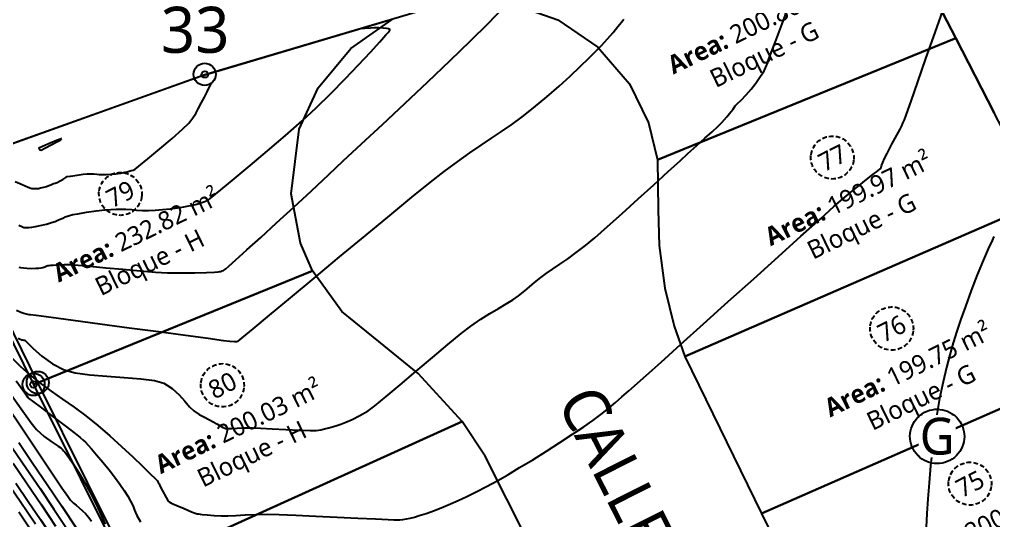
# Model space of a CAD drawing. Header units: millimetres. Extents: x 589115 to 589956, y 1306773 to 1307394.
# Drawn here: x 589259.6 to 589312.5, y 1307099 to 1307126.1 of the extents above; entities that cross this region are included whole.
import ezdxf
from ezdxf.enums import TextEntityAlignment as Align

# ---------------------------------------------------------------- set-up
doc = ezdxf.new("R2010")
doc.units = ezdxf.units.MM
doc.linetypes.add('DASHED2', pattern=[0.375, 0.25, -0.125])
doc.layers.add('_BLOQUES', color=9, linetype='Continuous', lineweight=20)
doc.layers.add('_TEXTO', color=3, linetype='Continuous', lineweight=25)
for name, color, linetype in [('_BREAKLINES CORRIDOR', 7, 'Continuous'), ('C-PROP-LINE', 230, 'Continuous'), ('C-PROP-TEXT', 255, 'Continuous'), ('C-TOPO-MAJR', 9, 'Continuous'), ('C-TOPO-MINR', 8, 'Continuous'), ('CIRCULO', 1, 'Continuous'), ('Perimetro', 7, 'Continuous')]:
    doc.layers.add(name, color=color, linetype=linetype)
doc.styles.add('ST - ETIQUETAS', font='', dxfattribs={"height": 2.5})
doc.styles.get("Standard").update_dxf_attribs({"font": 'simplex.shx'})
doc.styles.get('ST - ETIQUETAS').set_extended_font_data('Roboto Thin')

msp = doc.modelspace()

# ---------------------------------------------------------------- linework, layer by layer
at = {"layer": '_BLOQUES', "flags": 128}
for points in [[(589332.078, 1307083.28), (589305.547, 1307134.548), (589288.789, 1307128.797), (589283.168, 1307127.131), (589286.343, 1307126.992), (589288.827, 1307126.129), (589290.998, 1307124.646), (589292.71, 1307122.65), (589293.751, 1307120.539), (589294.239, 1307118.519), (589294.274, 1307115.803), (589294.322, 1307113.868), (589294.627, 1307111.566), (589295.139, 1307109.501), (589295.718, 1307107.858), (589299.881, 1307099.326), (589304.065, 1307090.883), (589312.399, 1307074.065), (589332.078, 1307083.28)], [(589279.828, 1307126.141), (589277.574, 1307124.575), (589275.806, 1307122.432), (589274.783, 1307120.185), (589274.34, 1307116.679), (589274.851, 1307114.003), (589275.499, 1307112.5), (589277.1, 1307110.286), (589279.102, 1307108.658), (589281.246, 1307106.935), (589283.621, 1307104.316), (589284.879, 1307102.445), (589288.388, 1307095.492), (589301.529, 1307068.974), (589283.323, 1307060.448), (589278.657, 1307069.305), (589271.969, 1307083.744), (589267.79, 1307091.697), (589265.757, 1307095.473), (589257.648, 1307111.778), (589254.964, 1307117.894), (589269.42, 1307123.056), (589279.828, 1307126.141)]]:
    msp.add_lwpolyline(points, dxfattribs=at)
at = {"layer": '_BREAKLINES CORRIDOR', "flags": 128}
msp.add_lwpolyline([(589283.168, 1307127.131), (589286.343, 1307126.992), (589288.827, 1307126.129), (589290.998, 1307124.646), (589292.71, 1307122.65), (589293.751, 1307120.539), (589294.239, 1307118.519), (589294.274, 1307115.803), (589294.322, 1307113.868), (589294.627, 1307111.566), (589295.139, 1307109.501), (589295.718, 1307107.858), (589299.881, 1307099.326), (589312.399, 1307074.065), (589312.842, 1307074.272)], dxfattribs=at)
at = {"layer": 'C-PROP-LINE', "color": 4, "linetype": 'Continuous', "lineweight": 25}
for points in [[(589325.964, 1307141.007, 0), (589307.153, 1307135.099, 0), (589305.547, 1307134.548, 0), (589310.425, 1307125.121, 0), (589312.518, 1307121.078, 0)], [(589305.547, 1307134.548, 0), (589288.79, 1307128.797, 0), (589283.168, 1307127.131, 0), (589286.343, 1307126.992, 0), (589288.827, 1307126.129, 0), (589290.998, 1307124.646, 0), (589292.71, 1307122.65, 0), (589293.751, 1307120.539, 0), (589294.239, 1307118.519, 0), (589310.425, 1307125.121, 0), (589305.547, 1307134.548, 0)], [(589312.518, 1307121.078, 0), (589310.425, 1307125.121, 0), (589305.547, 1307134.548, 0), (589288.789, 1307128.797, 0), (589283.168, 1307127.131, 0), (589286.343, 1307126.992, 0), (589288.827, 1307126.129, 0), (589290.998, 1307124.646, 0), (589292.71, 1307122.65, 0), (589293.751, 1307120.539, 0), (589294.239, 1307118.519, 0), (589294.274, 1307115.803, 0), (589294.322, 1307113.868, 0), (589294.627, 1307111.566, 0), (589295.139, 1307109.501, 0), (589295.718, 1307107.858, 0), (589299.881, 1307099.326, 0), (589304.065, 1307090.883, 0), (589308.271, 1307082.395, 0), (589312.399, 1307074.065, 0), (589332.078, 1307083.28, 0)], [(589274.783, 1307120.185, 0), (589275.806, 1307122.432, 0), (589277.574, 1307124.575, 0), (589279.828, 1307126.141, 0), (589269.42, 1307123.056, 0), (589254.964, 1307117.894, 0), (589257.648, 1307111.778, 0), (589260.356, 1307106.334, 0), (589275.499, 1307112.5, 0), (589274.851, 1307114.003, 0), (589274.34, 1307116.679, 0), (589274.783, 1307120.185, 0)], [(589312.518, 1307121.078, 0), (589310.425, 1307125.121, 0), (589294.239, 1307118.519, 0), (589294.274, 1307115.803, 0), (589294.322, 1307113.868, 0), (589294.627, 1307111.566, 0), (589295.139, 1307109.501, 0), (589295.718, 1307107.858, 0), (589315.018, 1307116.246, 0), (589312.518, 1307121.078, 0)], [(589319.348, 1307107.879, 0), (589315.018, 1307116.246, 0), (589295.718, 1307107.858, 0), (589299.881, 1307099.326, 0), (589319.348, 1307107.879, 0)], [(589281.246, 1307106.935, 0), (589279.102, 1307108.658, 0), (589277.1, 1307110.286, 0), (589275.499, 1307112.5, 0), (589260.356, 1307106.334, 0), (589265.45, 1307096.089, 0), (589283.621, 1307104.316, 0), (589281.246, 1307106.935, 0)], [(589319.348, 1307107.879, 0), (589299.881, 1307099.326, 0), (589304.065, 1307090.883, 0), (589323.643, 1307099.579, 0), (589319.348, 1307107.879, 0)], [(589288.393, 1307095.482, 0), (589284.879, 1307102.445, 0), (589283.621, 1307104.316, 0), (589265.45, 1307096.089, 0), (589265.757, 1307095.473, 0), (589267.79, 1307091.697, 0), (589270.077, 1307087.344, 0), (589288.393, 1307095.482, 0)]]:
    msp.add_polyline3d(points, dxfattribs=at)
at = {"layer": 'C-PROP-TEXT', "color": 12, "linetype": 'DASHED2', "lineweight": 25, "extrusion": (0, 0, -1)}
for centre, radius, start, end in [((-589303.724, 1307118.649), 1.165, 7.1851, 187.1851), ((-589303.724, 1307118.649), 1.165, 187.1851, 7.1851), ((-589265.07, 1307116.675), 1.163, 7.2577, 187.2577), ((-589265.07, 1307116.675), 1.163, 187.2577, 7.2577), ((-589306.95, 1307109.368), 1.173, 6.8497, 186.8497), ((-589306.95, 1307109.368), 1.173, 186.8497, 6.8497), ((-589270.61, 1307106.291), 1.173, 6.8083, 186.8083), ((-589270.61, 1307106.291), 1.173, 186.8083, 6.8083), ((-589311.197, 1307100.95), 1.164, 7.2214, 187.2214), ((-589311.197, 1307100.95), 1.164, 187.2214, 7.2214)]:
    msp.add_arc(centre, radius, start, end, dxfattribs=at)
at = {"layer": 'C-TOPO-MAJR', "color": 40, "linetype": 'Continuous', "lineweight": -3}
for points, elevation in [([(589259.528, 1307108.844), (589259.637, 1307108.794), (589259.723, 1307108.765), (589259.777, 1307108.75), (589259.825, 1307108.737), (589259.89, 1307108.732), (589260.012, 1307108.605), (589260.336, 1307108.29), (589260.813, 1307107.878), (589261.39, 1307107.458), (589262.018, 1307107.124), (589262.607, 1307106.968), (589263.407, 1307106.86), (589264.327, 1307106.781), (589265.279, 1307106.714), (589266.174, 1307106.64), (589266.921, 1307106.541), (589267.431, 1307106.398), (589267.89, 1307106.113), (589268.264, 1307105.771), (589268.57, 1307105.421), (589268.826, 1307105.112), (589269.049, 1307104.895), (589269.344, 1307104.701), (589269.596, 1307104.57), (589269.912, 1307104.407), (589270.298, 1307104.196), (589270.621, 1307104.023), (589270.782, 1307103.944), (589270.875, 1307103.936), (589270.971, 1307103.937), (589271.11, 1307103.943), (589271.411, 1307103.958), (589271.81, 1307103.972), (589272.239, 1307103.977), (589272.669, 1307103.964), (589273.316, 1307103.933), (589274.061, 1307103.894), (589274.786, 1307103.858), (589275.371, 1307103.834), (589275.697, 1307103.833), (589275.953, 1307103.868), (589276.155, 1307103.919), (589276.396, 1307103.986), (589276.632, 1307104.048), (589276.818, 1307104.103), (589277.045, 1307104.187), (589277.308, 1307104.29), (589277.659, 1307104.44), (589278.071, 1307104.642), (589278.517, 1307104.902), (589278.887, 1307105.18), (589279.492, 1307105.675), (589280.263, 1307106.321), (589281.128, 1307107.053), (589282.015, 1307107.804), (589282.854, 1307108.507), (589283.574, 1307109.097), (589284.104, 1307109.506), (589284.636, 1307109.874), (589285.134, 1307110.19), (589285.592, 1307110.464), (589286.007, 1307110.707), (589286.372, 1307110.928), (589286.683, 1307111.136), (589287.032, 1307111.407), (589287.291, 1307111.635), (589287.549, 1307111.865), (589287.892, 1307112.145), (589288.192, 1307112.364), (589288.539, 1307112.599), (589288.928, 1307112.86), (589289.357, 1307113.154), (589289.824, 1307113.489), (589290.324, 1307113.875), (589290.827, 1307114.296), (589291.514, 1307114.899), (589292.322, 1307115.621), (589293.186, 1307116.401), (589294.039, 1307117.177), (589294.817, 1307117.887), (589295.455, 1307118.471), (589295.887, 1307118.865), (589296.366, 1307119.299), (589296.807, 1307119.696), (589297.191, 1307120.046), (589297.503, 1307120.337), (589297.726, 1307120.556), (589298.002, 1307120.862), (589298.222, 1307121.128), (589298.332, 1307121.269), (589298.392, 1307121.362), (589298.454, 1307121.454), (589298.556, 1307121.558), (589298.769, 1307121.768), (589299.038, 1307122.048), (589299.312, 1307122.36), (589299.565, 1307122.688), (589299.787, 1307123.005), (589299.949, 1307123.249), (589300.019, 1307123.36), (589300.056, 1307123.434), (589300.091, 1307123.51), (589300.156, 1307123.642), (589300.213, 1307123.761), (589300.222, 1307123.816), (589300.231, 1307123.871), (589300.339, 1307124.156), (589300.616, 1307124.888), (589300.995, 1307125.899), (589301.41, 1307127.02)], 460), ([(589259.55, 1307112.702), (589259.652, 1307112.684), (589259.808, 1307112.66), (589259.987, 1307112.644), (589260.233, 1307112.634), (589260.478, 1307112.64), (589260.64, 1307112.652), (589260.776, 1307112.673), (589260.868, 1307112.691), (589260.961, 1307112.718), (589261.037, 1307112.751), (589261.084, 1307112.767), (589261.136, 1307112.782), (589261.208, 1307112.795), (589261.295, 1307112.807), (589261.412, 1307112.815), (589261.674, 1307112.828), (589262.021, 1307112.838), (589262.393, 1307112.836), (589262.773, 1307112.81), (589263.43, 1307112.751), (589264.273, 1307112.671), (589265.207, 1307112.584), (589266.139, 1307112.501), (589266.976, 1307112.434), (589267.623, 1307112.398), (589268.373, 1307112.385), (589269.105, 1307112.393), (589269.737, 1307112.41), (589270.187, 1307112.429), (589270.372, 1307112.439), (589270.468, 1307112.456), (589270.547, 1307112.473), (589270.605, 1307112.493), (589270.662, 1307112.515), (589270.728, 1307112.56), (589270.804, 1307112.617), (589270.953, 1307112.75), (589271.346, 1307113.102), (589271.94, 1307113.636), (589272.69, 1307114.315), (589273.554, 1307115.101), (589274.486, 1307115.957), (589275.443, 1307116.844), (589276.381, 1307117.725), (589277.168, 1307118.465), (589278.159, 1307119.39), (589279.295, 1307120.449), (589280.516, 1307121.59), (589281.762, 1307122.762), (589282.972, 1307123.912), (589284.087, 1307124.99), (589285.048, 1307125.943), (589285.794, 1307126.72)], 460.5), ([(589259.358, 1307117.356), (589259.735, 1307117.184), (589260.071, 1307117.046), (589260.217, 1307116.988), (589260.267, 1307116.966), (589260.341, 1307116.964), (589260.441, 1307116.964), (589260.529, 1307116.968), (589260.618, 1307116.976), (589260.731, 1307117.001), (589260.913, 1307117.046), (589261.053, 1307117.085), (589261.191, 1307117.135), (589261.29, 1307117.175), (589261.36, 1307117.208), (589261.43, 1307117.24), (589261.522, 1307117.266), (589261.632, 1307117.301), (589261.758, 1307117.365), (589261.941, 1307117.463), (589262.049, 1307117.524), (589262.113, 1307117.571), (589262.179, 1307117.613), (589262.361, 1307117.647), (589262.716, 1307117.701), (589263.047, 1307117.742), (589263.266, 1307117.758), (589263.443, 1307117.763), (589263.624, 1307117.76), (589263.784, 1307117.748), (589263.91, 1307117.732), (589264.069, 1307117.722), (589264.292, 1307117.726), (589264.55, 1307117.742), (589264.824, 1307117.769), (589265.091, 1307117.807), (589265.311, 1307117.847), (589265.439, 1307117.874), (589265.55, 1307117.906), (589265.657, 1307117.941), (589265.763, 1307117.973), (589265.865, 1307118.013), (589266.075, 1307118.18), (589266.566, 1307118.581), (589267.211, 1307119.116), (589267.881, 1307119.684), (589268.45, 1307120.184), (589268.789, 1307120.515), (589269.012, 1307120.8), (589269.166, 1307121.047), (589269.299, 1307121.299), (589269.46, 1307121.602), (589269.635, 1307121.926), (589269.778, 1307122.211), (589269.896, 1307122.455), (589269.993, 1307122.654)], 461), ([(589259.411, 1307106.539), (589259.877, 1307105.878), (589260.049, 1307105.634), (589260.105, 1307105.581), (589260.299, 1307105.434), (589260.784, 1307105.066), (589261.424, 1307104.581), (589262.079, 1307104.082), (589262.613, 1307103.673), (589262.889, 1307103.455), (589263.049, 1307103.314), (589263.17, 1307103.195), (589263.317, 1307103.039), (589263.495, 1307102.84), (589263.781, 1307102.514), (589264.121, 1307102.115), (589264.463, 1307101.7), (589264.756, 1307101.325), (589265.043, 1307100.928), (589265.279, 1307100.578), (589265.471, 1307100.271), (589265.624, 1307100.005), (589265.756, 1307099.733), (589265.845, 1307099.507), (589265.97, 1307099.23), (589266.157, 1307098.883)], 459.5), ([(589258.971, 1307105.078), (589259.643, 1307104.082), (589260.3, 1307103.104), (589260.913, 1307102.187), (589261.455, 1307101.379), (589261.896, 1307100.723), (589262.21, 1307100.265), (589262.366, 1307100.051), (589262.525, 1307099.896), (589262.668, 1307099.787), (589262.84, 1307099.643), (589263.021, 1307099.48), (589263.183, 1307099.326), (589263.361, 1307099.117), (589263.505, 1307098.911)], 459), ([(589259.22, 1307102.869), (589259.959, 1307101.784), (589260.707, 1307100.68), (589261.462, 1307099.559), (589262.22, 1307098.424)], 458.5), ([(589259.4, 1307100.981), (589260.062, 1307099.988), (589260.725, 1307098.998), (589261.328, 1307098.107)], 458), ([(589259.554, 1307099.417), (589260.283, 1307098.333)], 457.5)]:
    msp.add_lwpolyline(points, dxfattribs=dict(at, elevation=elevation))
at = {"layer": 'C-TOPO-MINR', "color": 44, "linetype": 'Continuous', "lineweight": -3}
for points, elevation in [([(589259.101, 1307107.855), (589259.621, 1307107.33), (589260.15, 1307106.854), (589260.716, 1307106.407), (589261.31, 1307105.976), (589261.927, 1307105.545), (589262.559, 1307105.101), (589263.2, 1307104.629), (589263.843, 1307104.114), (589264.494, 1307103.551), (589265.138, 1307102.968), (589265.743, 1307102.404), (589266.273, 1307101.898), (589266.695, 1307101.487), (589266.975, 1307101.211), (589267.078, 1307101.108), (589267.129, 1307101.022), (589267.167, 1307100.934), (589267.227, 1307100.801), (589267.357, 1307100.566), (589267.563, 1307100.2), (589267.673, 1307100.008), (589267.726, 1307099.958), (589267.802, 1307099.914), (589267.917, 1307099.853), (589268.128, 1307099.764), (589268.538, 1307099.594), (589268.94, 1307099.428), (589269.129, 1307099.35), (589269.186, 1307099.335), (589269.244, 1307099.321), (589269.315, 1307099.307), (589269.396, 1307099.294), (589269.516, 1307099.28), (589269.79, 1307099.252), (589270.154, 1307099.223), (589270.544, 1307099.205), (589270.896, 1307099.21), (589271.333, 1307099.231), (589271.849, 1307099.258), (589272.434, 1307099.28), (589273.081, 1307099.287), (589273.69, 1307099.272), (589274.595, 1307099.238), (589275.684, 1307099.19), (589276.844, 1307099.136), (589277.961, 1307099.082), (589278.923, 1307099.035), (589279.615, 1307099.002), (589279.925, 1307098.989), (589280.099, 1307098.987), (589280.238, 1307098.989), (589280.411, 1307099.005), (589280.607, 1307099.033), (589280.8, 1307099.073), (589281.035, 1307099.135), (589281.301, 1307099.214), (589281.672, 1307099.336), (589282.121, 1307099.497), (589282.621, 1307099.695), (589282.99, 1307099.852), (589283.409, 1307100.037), (589283.876, 1307100.254), (589284.391, 1307100.506), (589284.955, 1307100.796), (589285.565, 1307101.127), (589286.105, 1307101.436), (589286.747, 1307101.819), (589287.457, 1307102.252), (589288.197, 1307102.714), (589288.93, 1307103.181), (589289.62, 1307103.631), (589290.23, 1307104.04), (589290.723, 1307104.387), (589291.22, 1307104.758), (589291.616, 1307105.072), (589291.959, 1307105.361), (589292.295, 1307105.657), (589292.673, 1307105.994), (589293.141, 1307106.404), (589293.619, 1307106.826), (589294.425, 1307107.546), (589295.485, 1307108.499), (589296.727, 1307109.616), (589298.075, 1307110.83), (589299.456, 1307112.075), (589300.796, 1307113.281), (589302.021, 1307114.383), (589303.058, 1307115.312), (589303.831, 1307116.002), (589304.267, 1307116.385), (589304.823, 1307116.847), (589305.374, 1307117.293), (589305.853, 1307117.672), (589306.192, 1307117.937), (589306.323, 1307118.039), (589306.377, 1307118.108), (589306.399, 1307118.193), (589306.418, 1307118.261), (589306.462, 1307118.376), (589306.554, 1307118.594), (589306.698, 1307118.874), (589306.959, 1307119.367), (589307.228, 1307119.873), (589307.398, 1307120.197), (589307.489, 1307120.375), (589307.56, 1307120.517), (589307.641, 1307120.7), (589307.75, 1307121.003), (589307.999, 1307121.715), (589308.359, 1307122.75), (589308.803, 1307124.021), (589309.301, 1307125.44), (589309.823, 1307126.921)], 459.75), ([(589259.436, 1307110.358), (589259.671, 1307110.255), (589259.825, 1307110.201), (589259.946, 1307110.166), (589260.029, 1307110.144), (589260.1, 1307110.132), (589260.193, 1307110.134), (589260.494, 1307110.094), (589261.307, 1307109.984), (589262.505, 1307109.823), (589263.961, 1307109.627), (589265.548, 1307109.414), (589267.139, 1307109.2), (589268.609, 1307109.002), (589269.83, 1307108.839), (589270.675, 1307108.727), (589271.019, 1307108.682), (589271.268, 1307108.67), (589271.397, 1307108.668), (589271.469, 1307108.678), (589271.684, 1307108.857), (589272.275, 1307109.351), (589273.171, 1307110.099), (589274.299, 1307111.039), (589275.588, 1307112.112), (589276.965, 1307113.255), (589278.357, 1307114.407), (589279.693, 1307115.507), (589280.901, 1307116.495), (589281.908, 1307117.308), (589282.642, 1307117.885), (589283.385, 1307118.439), (589284.048, 1307118.91), (589284.652, 1307119.321), (589285.219, 1307119.697), (589285.767, 1307120.063), (589286.317, 1307120.444), (589286.891, 1307120.863), (589287.508, 1307121.346), (589288.223, 1307121.94), (589288.888, 1307122.521), (589289.496, 1307123.073), (589290.038, 1307123.584), (589290.505, 1307124.039), (589290.891, 1307124.424), (589291.185, 1307124.727), (589291.521, 1307125.09), (589291.826, 1307125.442), (589292.085, 1307125.756), (589292.281, 1307126.002), (589292.397, 1307126.154)], 460.25), ([(589259.551, 1307114.976), (589259.758, 1307114.883), (589259.823, 1307114.862), (589259.913, 1307114.852), (589259.967, 1307114.851), (589260.025, 1307114.851), (589260.102, 1307114.857), (589260.265, 1307114.873), (589260.459, 1307114.902), (589260.722, 1307114.959), (589261.051, 1307115.041), (589261.329, 1307115.12), (589261.522, 1307115.187), (589261.677, 1307115.248), (589261.803, 1307115.302), (589261.94, 1307115.368), (589262.079, 1307115.431), (589262.256, 1307115.492), (589262.483, 1307115.552), (589262.76, 1307115.603), (589263.229, 1307115.679), (589263.76, 1307115.756), (589264.221, 1307115.81), (589264.56, 1307115.836), (589264.84, 1307115.848), (589265.099, 1307115.85), (589265.374, 1307115.845), (589265.693, 1307115.821), (589265.946, 1307115.789), (589266.265, 1307115.77), (589266.59, 1307115.774), (589266.962, 1307115.791), (589267.362, 1307115.821), (589267.774, 1307115.863), (589268.167, 1307115.916), (589268.511, 1307115.974), (589268.795, 1307116.029), (589269.004, 1307116.074), (589269.219, 1307116.126), (589269.395, 1307116.176), (589269.5, 1307116.208), (589269.606, 1307116.244), (589269.698, 1307116.279), (589269.778, 1307116.313), (589269.855, 1307116.352), (589270.041, 1307116.502), (589270.527, 1307116.9), (589271.24, 1307117.49), (589272.109, 1307118.215), (589273.062, 1307119.02), (589274.026, 1307119.849), (589274.931, 1307120.646), (589275.705, 1307121.355), (589276.495, 1307122.124), (589277.275, 1307122.917), (589278.005, 1307123.683), (589278.644, 1307124.37), (589279.153, 1307124.927), (589279.49, 1307125.302), (589279.616, 1307125.444), (589279.661, 1307125.501), (589279.696, 1307125.548), (589279.698, 1307125.605), (589279.626, 1307125.626), (589279.526, 1307125.651), (589279.337, 1307125.674), (589279.107, 1307125.694), (589278.973, 1307125.696), (589278.838, 1307125.691), (589278.642, 1307125.677), (589278.35, 1307125.652), (589278.112, 1307125.632)], 460.75), ([(589312.493, 1307114.358), (589312.394, 1307114.148), (589312.191, 1307113.695), (589311.914, 1307113.054), (589311.594, 1307112.282), (589311.262, 1307111.435), (589310.949, 1307110.568), (589310.709, 1307109.869), (589310.49, 1307109.221), (589310.288, 1307108.591), (589310.097, 1307107.944), (589309.914, 1307107.248), (589309.733, 1307106.468), (589309.551, 1307105.571), (589309.4, 1307104.698), (589309.268, 1307103.784), (589309.154, 1307102.85), (589309.057, 1307101.916), (589308.976, 1307101.003), (589308.91, 1307100.132), (589308.856, 1307099.323), (589308.815, 1307098.598)], 459.75), ([(589258.944, 1307106.066), (589259.69, 1307105.009), (589260.235, 1307104.254), (589260.521, 1307103.889), (589260.934, 1307103.515), (589261.358, 1307103.201), (589261.691, 1307102.982), (589261.833, 1307102.893), (589261.884, 1307102.848), (589261.933, 1307102.801), (589261.989, 1307102.738), (589262.053, 1307102.662), (589262.142, 1307102.545), (589262.314, 1307102.31), (589262.511, 1307102.021), (589262.663, 1307101.782), (589262.88, 1307101.431), (589263.143, 1307100.988), (589263.431, 1307100.476), (589263.724, 1307099.915), (589263.963, 1307099.404), (589264.249, 1307098.745)], 459.25), ([(589259.552, 1307103.177), (589260.322, 1307102.049), (589261.103, 1307100.897), (589261.889, 1307099.73), (589262.674, 1307098.556)], 458.75), ([(589259.256, 1307102.061), (589260.014, 1307100.945), (589260.782, 1307099.805), (589261.556, 1307098.647)], 458.25), ([(589258.853, 1307101.147), (589259.63, 1307100.004), (589260.467, 1307098.764)], 457.75)]:
    msp.add_lwpolyline(points, dxfattribs=dict(at, elevation=elevation))
at = {"layer": 'C-TOPO-MINR', "color": 44, "linetype": 'Continuous', "lineweight": -3, "elevation": 461.25}
msp.add_lwpolyline([(589261.874, 1307119.675), (589261.863, 1307119.675), (589261.795, 1307119.653), (589261.604, 1307119.577), (589261.258, 1307119.431), (589260.841, 1307119.249), (589260.651, 1307119.163), (589260.677, 1307119.094), (589260.723, 1307119.069), (589260.776, 1307119.049), (589260.975, 1307119.15), (589261.351, 1307119.35), (589261.615, 1307119.496), (589261.792, 1307119.601), (589261.874, 1307119.675)], close=True, dxfattribs=at)
at = {"layer": 'CIRCULO'}
for centre, radius in [((589269.65, 1307123.164), 0.602), ((589269.65, 1307123.164), 0.177), ((589260.356, 1307106.334), 0.602), ((589260.586, 1307106.442, 460.616), 0.602), ((589260.356, 1307106.334), 0.177)]:
    msp.add_circle(centre, radius, dxfattribs=at)

# ---------------------------------------------------------------- texts
at = {"layer": '_TEXTO', "style": 'ST - ETIQUETAS'}
msp.add_text('CALLE SECUNDARIA # 8', height=2.5, rotation=296.7711, dxfattribs=at).set_placement((589296.867, 1307089.32), align=Align.CENTER)
at = {"layer": 'C-PROP-TEXT', "color": 92, "linetype": 'Continuous', "lineweight": -3, "char_height": 1, "attachment_point": 2, "rotation": 26, "style": 'ST - ETIQUETAS'}
for s, insert in [('{\\fRoboto Thin|b1|i0|c0|p2;\\C18;\\c0;Area:\\C0; \\fRoboto Thin|b0|i0|c0|p2;\\C178;\\c4980736;200.80 m²\\PBloque - G}', (589299.078, 1307126.203)), ('{\\fRoboto Thin|b1|i0|c0|p2;\\C18;\\c0;Area:\\C0; \\fRoboto Thin|b0|i0|c0|p2;\\C178;\\c4980736;199.97 m²\\PBloque - G}', (589304.362, 1307116.886)), ('{\\fRoboto Thin|b1|i0|c0|p2;\\C18;\\c0;Area:\\C0; \\fRoboto Thin|b0|i0|c0|p2;\\C178;\\c4980736;232.82 m²\\PBloque - H}', (589265.707, 1307114.913)), ('{\\fRoboto Thin|b1|i0|c0|p2;\\C18;\\c0;Area:\\C0; \\fRoboto Thin|b0|i0|c0|p2;\\C178;\\c4980736;199.75 m²\\PBloque - G}', (589307.593, 1307107.598)), ('{\\fRoboto Thin|b1|i0|c0|p2;\\C18;\\c0;Area:\\C0; \\fRoboto Thin|b0|i0|c0|p2;\\C178;\\c4980736;200.03 m²\\PBloque - H}', (589271.253, 1307104.521)), ('{\\fRoboto Thin|b1|i0|c0|p2;\\C18;\\c0;Area:\\C0; \\fRoboto Thin|b0|i0|c0|p2;\\C178;\\c4980736;200.00 m²\\PBloque - G}', (589311.835, 1307099.188))]:
    msp.add_mtext(s, dxfattribs=dict(at, insert=insert))
at = {"layer": 'C-PROP-TEXT', "color": 2, "linetype": 'Continuous', "lineweight": -3, "char_height": 1, "attachment_point": 8, "rotation": 27, "style": 'ST - ETIQUETAS'}
for s, insert in [('{\\fRoboto Black|b0|i0|c0|p2;77}', (589303.957, 1307118.191)), ('{\\fRoboto Black|b0|i0|c0|p2;79}', (589265.303, 1307116.216)), ('{\\fRoboto Black|b0|i0|c0|p2;76}', (589307.184, 1307108.91)), ('{\\fRoboto Black|b0|i0|c0|p2;80}', (589270.844, 1307105.834)), ('{\\fRoboto Black|b0|i0|c0|p2;75}', (589311.431, 1307100.492))]:
    msp.add_mtext(s, dxfattribs=dict(at, insert=insert))
at = {"layer": 'Perimetro', "color": 3, "style": 'ST - ETIQUETAS'}
msp.add_text('33', height=2.5, dxfattribs=at).set_placement((589267.267, 1307124.334))

# ---------------------------------------------------------------- next in the draw order: texts
at = {"layer": 'C-PROP-TEXT', "color": 92, "linetype": 'Continuous', "lineweight": -3, "insert": (589309.416, 1307103.515), "char_height": 2, "width": 1.69258, "attachment_point": 5, "bg_fill": 3, "box_fill_scale": 1.075, "bg_fill_color": 256, "bg_fill_true_color": 13158600, "bg_fill_transparency": 0}
msp.add_mtext('{\\fRoboto Black|b0|i0|c0|p2;\\C3;G}', dxfattribs=at)

# ---------------------------------------------------------------- next in the draw order: linework, layer by layer
msp.add_lwpolyline([(589317.547, 1306992.44), (589307.121, 1307013.797), (589299.419, 1307029.249), (589289.915, 1307048.076), (589283.553, 1307060.556), (589278.888, 1307069.414), (589275.411, 1307076.883), (589274.697, 1307078.46), (589272.2, 1307083.853), (589265.987, 1307095.581), (589260.586, 1307106.442), (589254.964, 1307117.894), (589269.65, 1307123.164), (589289.021, 1307128.905), (589305.778, 1307134.656), (589344.276, 1307147.475), (589389.903, 1307162.913), (589405.968, 1307169.818), (589428.594, 1307178.953), (589466.603, 1307194.27)])
at = {"layer": 'C-PROP-TEXT', "color": 92, "linetype": 'Continuous', "lineweight": -3, "extrusion": (0, 0, -1)}
for start, end in [(50.8212, 230.8212), (230.8212, 50.8212)]:
    msp.add_arc((-589309.416, 1307103.515), 1.476, start, end, dxfattribs=at)

doc.saveas('drawing.dxf')
